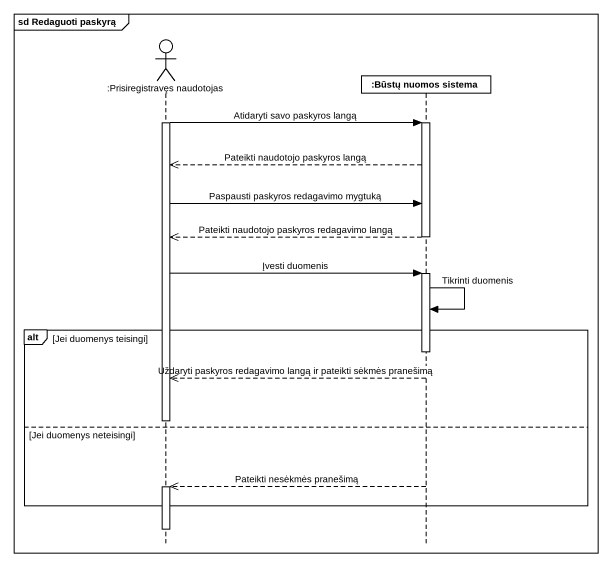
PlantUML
@startuml
mainframe sd Redaguoti paskyrą
hide footbox
actor ":Prisiregistravęs naudotojas" as Prisiregistravęs_naudotojas
participant ":Būstų nuomos sistema" as Būstų_nuomos_sistema

activate Prisiregistravęs_naudotojas
Prisiregistravęs_naudotojas -> Būstų_nuomos_sistema : Atidaryti savo paskyros langą
activate Būstų_nuomos_sistema
Būstų_nuomos_sistema -->> Prisiregistravęs_naudotojas : Pateikti naudotojo paskyros langą
Prisiregistravęs_naudotojas -> Būstų_nuomos_sistema : Paspausti paskyros redagavimo mygtuką
Būstų_nuomos_sistema -->> Prisiregistravęs_naudotojas : Pateikti naudotojo paskyros redagavimo langą
deactivate Būstų_nuomos_sistema
Prisiregistravęs_naudotojas -> Būstų_nuomos_sistema : Įvesti duomenis
activate Būstų_nuomos_sistema
Būstų_nuomos_sistema -> Būstų_nuomos_sistema : Tikrinti duomenis
alt Jei duomenys teisingi
  deactivate Būstų_nuomos_sistema
  Būstų_nuomos_sistema -->> Prisiregistravęs_naudotojas : Uždaryti paskyros redagavimo langą ir pateikti sėkmės pranešimą
  deactivate Prisiregistravęs_naudotojas
else Jei duomenys neteisingi
  Būstų_nuomos_sistema -->> Prisiregistravęs_naudotojas : Pateikti nesėkmės pranešimą
  activate Prisiregistravęs_naudotojas
end
deactivate Prisiregistravęs_naudotojas
@enduml
